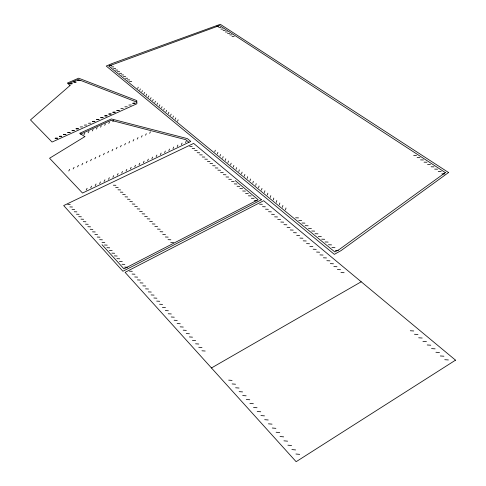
<?xml version="1.0" encoding="UTF-8"?>
<svg xmlns="http://www.w3.org/2000/svg" width="486" height="486" viewBox="0 0 486 486"><rect width="100%" height="100%" fill="white"/><g stroke="black" fill="none" stroke-linecap="round" stroke-linejoin="round"><path stroke-width="0.73" d="M285.507 209.843L285.975 207.984M282.427 207.315L282.901 205.469M279.371 204.806L279.845 202.978M276.334 202.316L276.82 200.499M273.32 199.843L273.806 198.039M270.331 197.389L270.824 195.597M267.361 194.953L267.859 193.173M264.414 192.535L264.913 190.767M261.486 190.135L261.99 188.374M258.576 187.754L259.087 186.004M255.697 185.385L256.207 183.647M252.829 183.034L253.346 181.308M249.986 180.701L250.503 178.982M247.161 178.386L247.684 176.679M244.355 176.084L244.883 174.389M241.566 173.8L242.101 172.111M238.802 171.528L239.337 169.857M236.056 169.274L236.597 167.609M233.329 167.038L233.869 165.386M230.619 164.815L231.166 163.175M227.928 162.61L228.481 160.975M225.255 160.416L225.814 158.794M222.606 158.242L223.159 156.626M219.97 156.079L220.529 154.475M217.351 153.934L217.916 152.337M214.751 151.796L215.316 150.21M177.524 121.257L178.131 119.805M175.185 119.343L175.792 117.898M172.858 117.436L173.472 116.002M170.55 115.54L171.169 114.113M168.259 113.657L168.873 112.242M165.981 111.792L166.601 110.377M163.715 109.933L164.335 108.53M185.53 142.653L186.217 141.116M161.461 108.086L162.087 106.689M181.375 144.634L182.068 143.091M159.226 106.252L159.851 104.861M177.208 146.62L177.906 145.071M157.002 104.429L157.634 103.05M173.022 148.613L173.733 147.058M154.797 102.619L155.429 101.246M168.824 150.611L169.547 149.05M152.598 100.815L153.236 99.448M164.608 152.616L165.343 151.049M150.417 99.029L151.055 97.668M160.38 154.633L161.121 153.06M148.248 97.249L148.886 95.9M156.14 156.656L156.893 155.07M146.098 95.481L146.736 94.138M151.881 158.685L152.64 157.093M143.953 93.725L144.597 92.389M147.61 160.72L148.382 159.122M141.827 91.976L142.471 90.651M143.327 162.761L144.105 161.158M139.713 90.244L140.357 88.92M139.02 164.809L139.81 163.199M137.611 88.519L138.255 87.201M134.707 166.862L135.503 165.246M149.676 133.298L150.411 131.809M130.376 168.928L131.184 167.305M145.545 135.223L146.292 133.729M126.026 170.999L126.846 169.371M141.402 137.149L142.161 135.649M121.664 173.077L122.496 171.443M137.246 139.087L138.012 137.581M117.29 175.16L118.128 173.52M133.073 141.031L133.85 139.518M112.898 177.256L113.742 175.604M108.487 179.358L109.344 177.7M128.887 142.975L129.671 141.456M124.689 144.931L125.479 143.406M104.065 181.466L104.933 179.796M120.473 146.894L121.275 145.363M99.624 183.58L100.505 181.904M116.245 148.862L117.059 147.325M95.165 185.701L96.058 184.024M112.005 150.842L112.825 149.293M90.694 187.833L91.599 186.144M107.746 152.823L108.578 151.274M86.21 189.971L87.122 188.276M103.475 154.809L104.314 153.254M99.187 156.808L100.037 155.241M94.891 158.813L95.748 157.239M90.572 160.817L91.441 159.244M112.831 121.585L113.621 120.151M108.743 123.438L109.538 122.004M86.241 162.834L87.122 161.255M104.642 125.303L105.45 123.863M81.897 164.857L82.784 163.272M77.535 166.892L78.434 165.295M100.529 127.174L101.343 125.722M73.161 168.928L74.072 167.324M96.398 129.045L97.224 127.593M68.769 170.969L69.692 169.359M92.255 130.928L93.087 129.47M88.1 132.812L88.944 131.348M83.932 134.707L84.783 133.237M211.459 367.963L361.213 281.777M80.536 134.179L111.136 120.309L185.816 139.689L188.933 142.295M68.192 83.78L78.191 79.467L136.827 102.115M77.73 80.397L79.935 80.366M77.693 80.463L79.911 80.403M73.86 82.061L76.065 82.037M73.823 82.134L76.041 82.073M69.96 83.774L72.183 83.714M69.935 83.811L72.141 83.786M216.525 26.226L218.676 26.208M218.7 27.653L220.857 27.635M220.887 29.087L223.056 29.069M223.086 30.527L225.261 30.509M225.297 31.973L227.478 31.961M227.521 33.431L229.714 33.419M229.757 34.895L231.956 34.883M232.01 36.371L234.216 36.359M132.83 103.226L135.187 103.178M132.812 103.269L135.151 103.251M128.845 105.055L131.22 104.964M124.859 106.847L127.235 106.762M120.862 108.645L123.244 108.56M116.877 110.413L119.24 110.365M116.853 110.456L119.198 110.444M112.874 112.187L115.218 112.181M112.831 112.266L115.2 112.217M108.84 114.003L111.185 113.997M108.797 114.082L111.166 114.034M104.769 115.862L107.139 115.82M104.751 115.905L107.102 115.899M100.73 117.655L103.081 117.648M100.693 117.734L103.062 117.685M96.641 119.526L99.01 119.483M96.617 119.568L98.968 119.562M92.553 121.366L94.928 121.324M92.528 121.409L94.885 121.403M88.428 123.256L90.827 123.171M84.315 125.109L86.715 125.024M80.19 126.968L82.59 126.882M76.071 128.79L78.453 128.754M76.047 128.833L78.41 128.833M74.297 130.625L71.916 130.661L74.255 130.704M109.617 65.294L111.786 65.3M111.555 66.88L113.724 66.886M113.499 68.477L115.68 68.483M67.773 132.496L70.136 132.502M67.73 132.575L70.112 132.538M63.569 134.422L65.956 134.385M63.544 134.458L65.908 134.464M59.395 136.268L61.758 136.274L59.353 136.347M55.161 138.206L57.555 138.17M55.143 138.249L57.506 138.249M115.455 70.081L117.642 70.087M117.424 71.697L119.617 71.703M119.404 73.319L121.609 73.325M121.397 74.953L123.608 74.959M123.401 76.594L125.619 76.606M125.412 78.246L127.642 78.258M127.441 79.911L129.677 79.923M129.483 81.581L131.724 81.593M189.662 146.414L192.189 146.468M192.146 148.503L194.686 148.558M413.671 155.368L416.514 155.435M194.643 150.605L197.195 150.66M417.11 157.622L419.965 157.689M197.158 152.719L199.722 152.78M420.566 159.888L423.434 159.955M199.691 154.852L202.261 154.913M424.053 162.166L426.933 162.239M202.243 156.996L204.825 157.057M427.565 164.468L430.456 164.541M204.813 159.153L207.4 159.22M431.1 166.783L434.004 166.856M207.394 161.328L210.001 161.395M434.66 169.116L437.576 169.195M210.001 163.515L212.613 163.582M438.244 171.467L441.179 171.546M212.619 165.72L215.243 165.787M441.859 173.83L444.805 173.915M215.262 167.937L217.898 168.01M217.916 170.173L220.565 170.246M220.595 172.421L223.25 172.5M223.287 174.687L225.954 174.766M226.002 176.971L228.681 177.05M228.736 179.267L231.427 179.346M231.488 181.582L234.191 181.667M234.258 183.908L236.974 183.994M237.047 186.26L239.774 186.345M239.859 188.623L242.599 188.708M113.353 185.215L115.917 185.3M242.69 191.004L245.436 191.089M115.656 187.511L118.232 187.596M245.539 193.398L248.303 193.489M117.977 189.819L120.564 189.911M248.413 195.815L251.183 195.907M120.315 192.146L122.909 192.237M251.305 198.245L254.093 198.343M122.666 194.491L125.279 194.582M254.221 200.694L257.015 200.791M125.036 196.848L127.654 196.945M127.423 199.224L130.054 199.321M259.548 204.193L262.367 204.296M129.829 201.617L132.465 201.714M262.519 206.684L265.35 206.787M132.247 204.029L134.901 204.126M265.514 209.199L268.351 209.302M134.683 206.453L137.35 206.556M268.527 211.726L271.376 211.835M67.676 204.521L70.245 204.618M137.137 208.901L139.816 209.004M271.565 214.277L274.426 214.387M69.85 206.915L72.438 207.018M139.616 211.361L142.301 211.465M274.62 216.847L277.5 216.956M295.591 217.783L298.501 217.892M72.043 209.332L74.644 209.436M142.1 213.84L144.804 213.949M277.7 219.435L280.592 219.55M298.769 220.389L301.691 220.504M74.255 211.762L76.861 211.866M144.609 216.337L147.319 216.446M280.811 222.041L283.715 222.157M301.97 223.013L304.904 223.129M76.478 214.211L79.096 214.314M147.137 218.852L149.858 218.961M283.933 224.666L286.855 224.787M305.196 225.656L308.142 225.777M78.72 216.677L81.35 216.78M149.682 221.385L152.416 221.501M287.086 227.314L290.021 227.436M308.446 228.317L311.411 228.444M80.98 219.156L83.616 219.271M152.246 223.937L154.991 224.052M290.264 229.981L293.21 230.103M311.72 231.002L314.697 231.129M83.252 221.659L85.901 221.774M154.827 226.512L157.585 226.628M293.465 232.666L296.417 232.794M315.019 233.711L318.008 233.839M85.542 224.18L88.203 224.295M157.434 229.1L160.198 229.222M296.685 235.37L299.655 235.503M318.342 236.433L321.349 236.567M87.851 226.713L90.524 226.834M160.052 231.707L162.834 231.834M299.935 238.097L302.918 238.231M321.696 239.179L324.709 239.312M90.171 229.27L92.856 229.392M162.695 234.337L165.483 234.465M303.209 240.849L306.21 240.983M325.067 241.949L328.099 242.083M92.51 231.846L95.207 231.968M165.349 236.986L168.156 237.113M306.508 243.62L309.521 243.753M328.469 244.737L331.519 244.877M94.867 234.44L97.577 234.562M168.035 239.653L170.847 239.78M309.831 246.408L312.863 246.548M331.902 247.55L334.963 247.69M97.243 237.053L99.964 237.174M170.732 242.344L173.563 242.471M313.184 249.221L316.222 249.367M335.358 250.381L338.432 250.527M99.636 239.683L102.364 239.811M316.562 252.058L319.618 252.204M102.048 242.332L104.788 242.459M319.964 254.913L323.032 255.059M104.472 245.005L107.224 245.132M323.39 257.793L326.477 257.945M106.92 247.69L109.684 247.83M326.847 260.696L329.951 260.848M109.38 250.405L112.157 250.539M330.334 263.619L333.451 263.776M111.865 253.133L114.653 253.273M333.846 266.571L336.974 266.729M114.368 255.885L117.169 256.025M337.387 269.542L340.528 269.706M116.883 258.655L119.702 258.801M340.953 272.537L344.112 272.701M119.422 261.45L122.253 261.596M121.986 264.263L124.823 264.414M124.562 267.1L127.411 267.251M129.446 271.17L132.32 271.328M132.077 274.055L134.962 274.219M134.731 276.971L137.629 277.135M137.398 279.906L140.314 280.07M140.096 282.864L143.018 283.028M142.811 285.847L145.751 286.017M145.545 288.848L148.497 289.024M148.303 291.879L151.268 292.056M151.085 294.929L154.062 295.111M153.886 298.003L156.881 298.191M156.711 301.107L159.718 301.296M159.554 304.236L162.579 304.424M162.427 307.383L165.465 307.577M165.319 310.56L168.369 310.754M168.235 313.762L171.303 313.962M410.287 330.747L413.75 330.978M171.175 316.993L174.255 317.194M414.467 334.259L417.948 334.49M174.14 320.25L177.238 320.456M418.683 337.794L422.182 338.031M177.129 323.53L180.239 323.743M422.935 341.366L426.453 341.603M180.142 326.841L183.271 327.054M427.224 344.969L430.76 345.212M183.179 330.176L186.32 330.395M431.55 348.602L435.11 348.845M186.241 333.542L189.4 333.761M435.918 352.265L439.496 352.52M189.333 336.932L192.505 337.156M440.322 355.965L443.918 356.22M192.45 340.352L195.639 340.583M444.763 359.695L448.384 359.956M195.591 343.802L198.798 344.033M198.756 347.283L201.982 347.52M201.951 350.795L205.189 351.032M228.681 380.143L232.059 380.417M232.138 383.94L235.534 384.219M235.625 387.767L239.039 388.047M239.142 391.631L242.575 391.916M242.69 395.531L246.141 395.817M246.274 399.462L249.737 399.759M249.883 403.429L253.37 403.726M253.534 407.432L257.039 407.736M257.209 411.472L260.739 411.782M260.927 415.554L264.469 415.864M264.676 419.667L268.236 419.989M268.454 423.822L272.038 424.144M272.275 428.014L275.878 428.342M276.127 432.242L279.748 432.583M280.015 436.513L283.66 436.859M283.939 440.826L287.609 441.173M287.906 445.182L291.594 445.534M291.904 449.574L295.616 449.933M295.944 454.009L299.674 454.374M235.248 180.573L258.145 199.703L123.948 268.867L102.03 244.683M70.057 85.475L30.478 119.921L52.057 142.046L136.888 103.761L136.766 100.572L78.647 78.191L67.384 83.045L70.057 85.475M448.542 172.518L341.026 250.624L334.332 254.36L106.24 66.053L111.92 63.605L220.292 24.3L448.542 172.518M445.346 172.597L339.331 249.446L334.824 251.961L108.755 66.035L219.611 25.527L445.346 172.597M455.522 360.156L296.138 461.7L125.084 272.348L263.661 200.706L455.522 360.156M84.874 136.621L49.566 158.242L82.517 193.045L190.767 141.42L187.408 138.625L111.361 118.955L79.643 133.316L84.874 136.621M261.395 199.789L122.915 271.261L63.672 205.566L193.647 143.4L261.395 199.789"/></g></svg>
